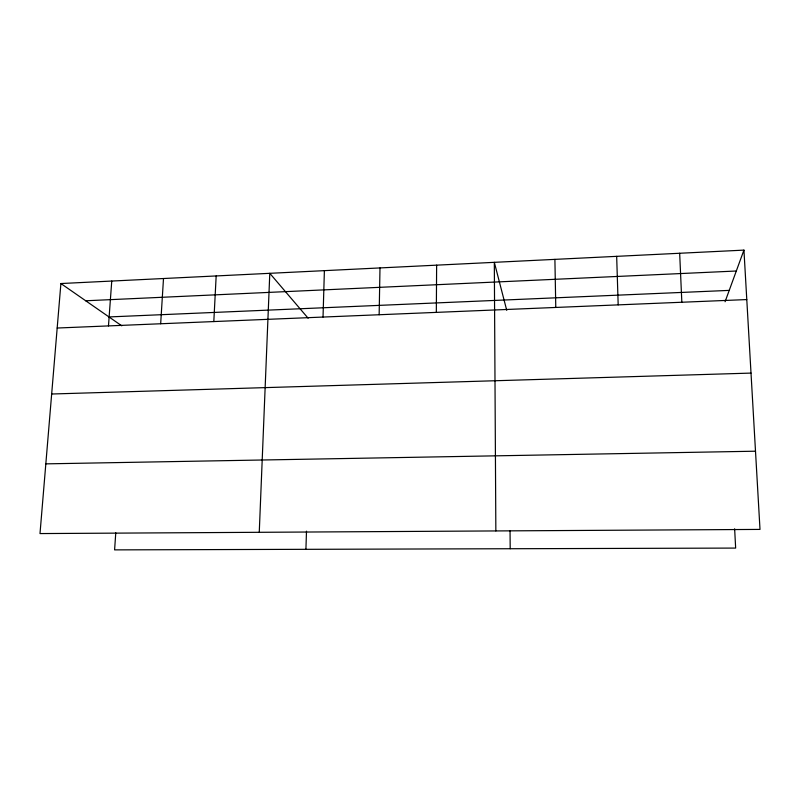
<?xml version="1.0" encoding="UTF-8"?>
<svg xmlns="http://www.w3.org/2000/svg" width="800" height="800" viewBox="0 0 800 800"><rect width="100%" height="100%" fill="white"/><g stroke="black" fill="none" stroke-linecap="round" stroke-linejoin="round"><path stroke-width="1.2" d="M436.33 312.38L436.63 265.16M379.15 314.74L379.99 267.93M323.03 317.06L324.39 270.65M305.92 549.33L306.49 531.16M259.26 532.3L269.79 273.32L308.15 318.23M213.81 321.57L216.17 275.94M160.67 323.76L163.5 278.52M115.77 532.8L114.6 549.88L735.65 548.08L734.64 528.81M108.47 325.92L111.75 281.05M60.9 283.54L40 533.57L760 529.41L743.94 250.12L60.9 283.54L121.77 325.82M725.08 301.74L743.94 250.12M85.72 300.78L736.31 271.01M108.99 316.94L729.22 290.39M57.18 328.03L746.78 299.57M51.67 394.01L751.01 373.09M45.83 463.86L755.5 451.2M506.74 310.33L494.32 262.33L495.85 530.93M679.67 253.26L681.84 302.25M616.67 256.34L618.18 304.88M554.9 259.37L555.78 307.45M510.04 530.65L510.2 548.73"/></g></svg>
